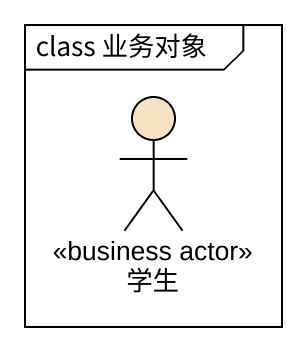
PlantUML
@startuml
mainframe class 业务对象
actor 学生 <<business actor>> #F8E2C1
@enduml
